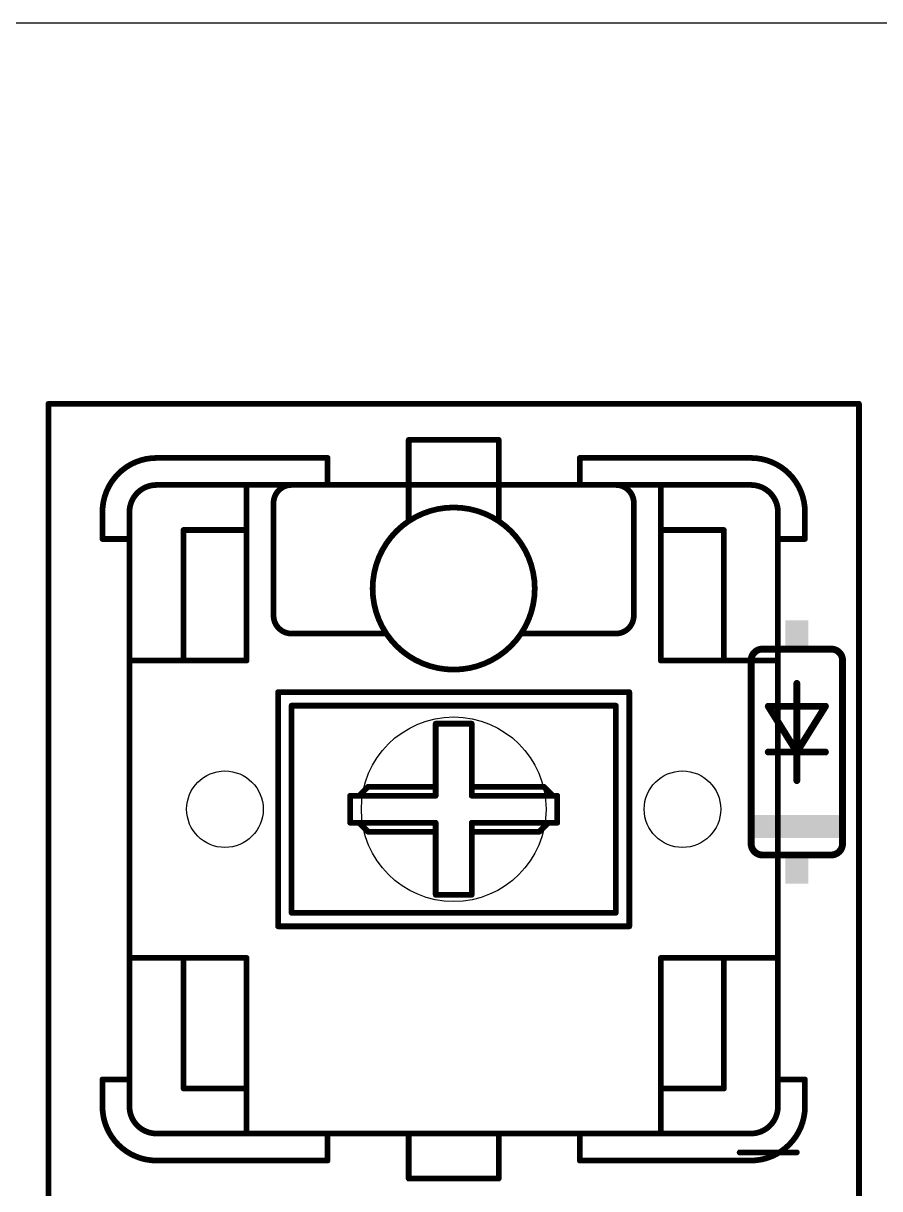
# Model space of a CAD drawing. Extents: x 0 to 155, y -1 to 106.
# Drawn here: x 78.07 to 97.09, y 80.48 to 106.35 of the extents above; entities that cross this region are included whole.
import ezdxf

# ---------------------------------------------------------------- set-up
doc = ezdxf.new("R2010")
doc.units = 0
doc.layers.add('20', color=7, linetype='CONTINUOUS')
doc.layers.add('21', color=253, linetype='CONTINUOUS')

# ---------------------------------------------------------------- blocks, each defined once
blk = doc.blocks.new('RECT')
blk.add_solid([(-0.5, -0.5), (0.5, -0.5), (-0.5, 0.5), (0.5, 0.5)])

msp = doc.modelspace()

# ---------------------------------------------------------------- linework, layer by layer
at = {"layer": '20'}
msp.add_line((154.92, 106.35), (0, 106.35), dxfattribs=at)
for centre, radius in [((87.63, 88.9), 2.05), ((82.55, 88.9), 0.85), ((92.71, 88.9), 0.85)]:
    msp.add_circle(centre, radius, dxfattribs=at)
at = {"layer": '21'}
for points, const_width in [([(78.63, 97.9), (96.63, 97.9)], 0.127), ([(78.63, 79.9), (78.63, 97.9)], 0.127), ([(96.63, 97.9), (96.63, 79.9)], 0.127), ([(86.63, 97.1), (88.63, 97.1)], 0.127), ([(86.63, 96.1), (86.63, 97.1)], 0.127), ([(88.63, 96.1), (88.63, 97.1)], 0.127), ([(81.03, 96.7), (84.83, 96.7)], 0.127), ([(84.83, 96.1), (84.83, 96.7)], 0.127), ([(90.43, 96.7), (94.23, 96.7)], 0.127), ([(90.43, 96.1), (90.43, 96.7)], 0.127), ([(81.03, 96.1), (84.83, 96.1)], 0.127), ([(83.03, 96.1), (83.03, 95.1)], 0.127), ([(84.83, 96.1), (86.63, 96.1)], 0.127), ([(86.63, 96.1), (88.63, 96.1)], 0.127), ([(86.63, 95.3), (86.63, 96.1)], 0.127), ([(88.63, 96.1), (90.43, 96.1)], 0.127), ([(88.63, 96.1), (88.63, 95.3)], 0.127), ([(90.43, 96.1), (94.23, 96.1)], 0.127), ([(92.23, 96.1), (92.23, 95.1)], 0.127), ([(83.63, 93.2), (83.63, 95.7)], 0.127), ([(91.63, 93.2), (91.63, 95.7)], 0.127), ([(79.83, 94.9), (79.83, 95.5)], 0.127), ([(80.43, 94.9), (80.43, 95.5)], 0.127), ([(94.83, 95.5), (94.83, 94.9)], 0.127), ([(95.43, 95.5), (95.43, 94.9)], 0.127), ([(80.43, 94.9), (79.83, 94.9)], 0.127), ([(80.43, 82.9), (80.43, 94.9)], 0.127), ([(81.63, 95.1), (81.63, 92.2)], 0.127), ([(83.03, 95.1), (81.63, 95.1)], 0.127), ([(83.03, 95.1), (83.03, 92.2)], 0.127), ([(92.23, 95.1), (92.23, 92.2)], 0.127), ([(93.63, 95.1), (92.23, 95.1)], 0.127), ([(93.63, 95.1), (93.63, 92.2)], 0.127), ([(94.83, 94.9), (94.83, 82.9)], 0.127), ([(94.83, 94.9), (95.43, 94.9)], 0.127), ([(84.03, 92.8), (86.13, 92.8)], 0.127), ([(89.13, 92.8), (91.23, 92.8)], 0.127), ([(94.488, 92.456), (96.012, 92.456)], 0.1524), ([(81.63, 92.2), (80.43, 92.2)], 0.127), ([(83.03, 92.2), (81.63, 92.2)], 0.127), ([(93.63, 92.2), (92.23, 92.2)], 0.127), ([(94.83, 92.2), (93.63, 92.2)], 0.127), ([(94.234, 88.138), (94.234, 92.202)], 0.1524), ([(96.266, 88.138), (96.266, 92.202)], 0.1524), ([(95.25, 90.17), (95.25, 91.694)], 0.1524), ([(83.73, 86.3), (83.73, 91.5)], 0.127), ([(83.73, 91.5), (91.53, 91.5)], 0.127), ([(91.53, 91.5), (91.53, 86.3)], 0.127), ([(84.03, 86.6), (84.03, 91.2)], 0.127), ([(84.03, 91.2), (91.23, 91.2)], 0.127), ([(91.23, 91.2), (91.23, 86.6)], 0.127), ([(94.615, 91.186), (95.885, 91.186)], 0.1524), ([(95.25, 90.17), (94.615, 91.186)], 0.1524), ([(95.885, 91.186), (95.25, 90.17)], 0.1524), ([(87.23, 89.4), (87.23, 90.8)], 0.127), ([(87.23, 90.8), (88.03, 90.8)], 0.127), ([(88.03, 90.8), (88.03, 89.4)], 0.127), ([(94.615, 90.17), (95.25, 90.17)], 0.1524), ([(95.25, 89.535), (95.25, 90.17)], 0.1524), ([(95.25, 90.17), (95.885, 90.17)], 0.1524), ([(85.73, 89.4), (85.53, 89.2)], 0.127), ([(87.23, 89.4), (85.73, 89.4)], 0.127), ([(87.23, 89.2), (87.23, 89.4)], 0.127), ([(88.03, 89.4), (88.03, 89.2)], 0.127), ([(89.63, 89.4), (88.03, 89.4)], 0.127), ([(89.83, 89.2), (89.63, 89.4)], 0.127), ([(85.33, 88.6), (85.33, 89.2)], 0.127), ([(85.33, 89.2), (85.53, 89.2)], 0.127), ([(85.53, 89.2), (87.23, 89.2)], 0.127), ([(88.03, 89.2), (89.83, 89.2)], 0.127), ([(89.93, 89.2), (89.83, 89.2)], 0.127), ([(89.93, 89.2), (89.93, 88.6)], 0.127), ([(85.53, 88.6), (85.33, 88.6)], 0.127), ([(87.23, 88.6), (85.53, 88.6)], 0.127), ([(85.53, 88.6), (85.73, 88.4)], 0.127), ([(87.23, 88.4), (87.23, 88.6)], 0.127), ([(89.73, 88.6), (88.03, 88.6)], 0.127), ([(88.03, 88.6), (88.03, 88.4)], 0.127), ([(89.73, 88.6), (89.53, 88.4)], 0.127), ([(89.93, 88.6), (89.73, 88.6)], 0.127), ([(87.23, 88.4), (85.73, 88.4)], 0.127), ([(87.23, 87), (87.23, 88.4)], 0.127), ([(88.03, 88.4), (88.03, 87)], 0.127), ([(89.53, 88.4), (88.03, 88.4)], 0.127), ([(94.488, 87.884), (96.012, 87.884)], 0.1524), ([(88.03, 87), (87.23, 87)], 0.127), ([(91.23, 86.6), (84.03, 86.6)], 0.127), ([(91.53, 86.3), (83.73, 86.3)], 0.127), ([(81.63, 85.6), (80.43, 85.6)], 0.127), ([(83.03, 85.6), (81.63, 85.6)], 0.127), ([(81.63, 85.6), (81.63, 82.7)], 0.127), ([(83.03, 85.6), (83.03, 82.7)], 0.127), ([(93.63, 85.6), (92.23, 85.6)], 0.127), ([(92.23, 85.6), (92.23, 82.7)], 0.127), ([(94.83, 85.6), (93.63, 85.6)], 0.127), ([(93.63, 85.6), (93.63, 82.7)], 0.127), ([(79.83, 82.3), (79.83, 82.9)], 0.127), ([(80.43, 82.9), (79.83, 82.9)], 0.127), ([(80.43, 82.3), (80.43, 82.9)], 0.127), ([(94.83, 82.9), (94.83, 82.3)], 0.127), ([(94.83, 82.9), (95.43, 82.9)], 0.127), ([(95.43, 82.9), (95.43, 82.3)], 0.127), ([(83.03, 82.7), (81.63, 82.7)], 0.127), ([(83.03, 82.7), (83.03, 81.7)], 0.127), ([(92.23, 82.7), (92.23, 81.7)], 0.127), ([(93.63, 82.7), (92.23, 82.7)], 0.127), ([(84.83, 81.7), (81.03, 81.7)], 0.127), ([(86.63, 81.7), (84.83, 81.7)], 0.127), ([(84.83, 81.1), (84.83, 81.7)], 0.127), ([(90.43, 81.7), (86.63, 81.7)], 0.127), ([(86.63, 80.7), (86.63, 81.7)], 0.127), ([(88.63, 80.7), (88.63, 81.7)], 0.127), ([(94.23, 81.7), (90.43, 81.7)], 0.127), ([(90.43, 81.1), (90.43, 81.7)], 0.127), ([(93.98, 81.28), (95.25, 81.28)], 0.127), ([(84.83, 81.1), (81.03, 81.1)], 0.127), ([(94.23, 81.1), (90.43, 81.1)], 0.127), ([(86.63, 80.7), (88.63, 80.7)], 0.127)]:
    msp.add_lwpolyline(points, dxfattribs=dict(at, const_width=const_width))
for points, const_width in [([(78.63, 97.9318, 1), (78.63, 97.8683)], 0.0635), ([(78.6618, 97.9, 1), (78.5983, 97.9)], 0.0635), ([(96.6618, 97.9, 1), (96.5983, 97.9)], 0.0635), ([(96.63, 97.8683, 1), (96.63, 97.9318)], 0.0635), ([(86.63, 97.1318, 1), (86.63, 97.0683)], 0.0635), ([(86.6618, 97.1, 1), (86.5983, 97.1)], 0.0635), ([(88.6618, 97.1, 1), (88.5983, 97.1)], 0.0635), ([(88.63, 97.0683, 1), (88.63, 97.1318)], 0.0635), ([(81.03, 96.7, 0.4142), (79.83, 95.5)], 0.127), ([(81.03, 96.7318, 1), (81.03, 96.6683)], 0.0635), ([(81.03, 96.6683, 1), (81.03, 96.7318)], 0.0635), ([(84.8618, 96.7, 1), (84.7982, 96.7)], 0.0635), ([(84.83, 96.6683, 1), (84.83, 96.7318)], 0.0635), ([(90.43, 96.7318, 1), (90.43, 96.6683)], 0.0635), ([(90.4618, 96.7, 1), (90.3983, 96.7)], 0.0635), ([(94.23, 96.7318, 1), (94.23, 96.6683)], 0.0635), ([(95.43, 95.5, 0.4142), (94.23, 96.7)], 0.127), ([(94.23, 96.6683, 1), (94.23, 96.7318)], 0.0635), ([(81.03, 96.1, 0.4142), (80.43, 95.5)], 0.127), ([(81.03, 96.1318, 1), (81.03, 96.0683)], 0.0635), ([(81.03, 96.0683, 1), (81.03, 96.1318)], 0.0635), ([(83.0618, 96.1, 1), (82.9982, 96.1)], 0.0635), ([(84.03, 96.1, 0.4142), (83.63, 95.7)], 0.127), ([(84.03, 96.0683, 1), (84.03, 96.1318)], 0.0635), ([(84.7982, 96.1, 1), (84.8618, 96.1)], 0.0635), ([(84.83, 96.1318, 1), (84.83, 96.0683)], 0.0635), ([(84.83, 96.0683, 1), (84.83, 96.1318)], 0.0635), ([(86.63, 96.1318, 1), (86.63, 96.0683)], 0.0635), ([(86.6618, 96.1, 1), (86.5983, 96.1)], 0.0635), ([(86.5983, 96.1, 1), (86.6618, 96.1)], 0.0635), ([(86.63, 96.0683, 1), (86.63, 96.1318)], 0.0635), ([(88.63, 96.1318, 1), (88.63, 96.0683)], 0.0635), ([(88.6618, 96.1, 1), (88.5983, 96.1)], 0.0635), ([(88.5983, 96.1, 1), (88.6618, 96.1)], 0.0635), ([(88.63, 96.0683, 1), (88.63, 96.1318)], 0.0635), ([(90.43, 96.1318, 1), (90.43, 96.0683)], 0.0635), ([(90.3983, 96.1, 1), (90.4618, 96.1)], 0.0635), ([(90.43, 96.0683, 1), (90.43, 96.1318)], 0.0635), ([(91.23, 96.1318, 1), (91.23, 96.0683)], 0.0635), ([(91.63, 95.7, 0.4142), (91.23, 96.1)], 0.127), ([(92.2618, 96.1, 1), (92.1983, 96.1)], 0.0635), ([(94.23, 96.1318, 1), (94.23, 96.0683)], 0.0635), ([(94.83, 95.5, 0.4142), (94.23, 96.1)], 0.127), ([(94.23, 96.0683, 1), (94.23, 96.1318)], 0.0635), ([(83.6618, 95.7, 1), (83.5983, 95.7)], 0.0635), ([(91.6618, 95.7, 1), (91.5983, 95.7)], 0.0635), ([(79.8618, 95.5, 1), (79.7982, 95.5)], 0.0635), ([(79.7982, 95.5, 1), (79.8618, 95.5)], 0.0635), ([(80.4618, 95.5, 1), (80.3983, 95.5)], 0.0635), ([(80.3983, 95.5, 1), (80.4618, 95.5)], 0.0635), ([(83.5983, 95.7, 1), (83.6618, 95.7)], 0.0635), ([(87.63, 95.6, 1), (87.63, 92)], 0.127), ([(87.63, 95.6318, 1), (87.63, 95.5683)], 0.0635), ([(87.63, 92, 1), (87.63, 95.6)], 0.127), ([(87.63, 95.5683, 1), (87.63, 95.6318)], 0.0635), ([(91.5983, 95.7, 1), (91.6618, 95.7)], 0.0635), ([(94.8618, 95.5, 1), (94.7982, 95.5)], 0.0635), ([(94.7982, 95.5, 1), (94.8618, 95.5)], 0.0635), ([(95.4618, 95.5, 1), (95.3983, 95.5)], 0.0635), ([(95.3983, 95.5, 1), (95.4618, 95.5)], 0.0635), ([(86.5983, 95.3, 1), (86.6618, 95.3)], 0.0635), ([(88.5983, 95.3, 1), (88.6618, 95.3)], 0.0635), ([(79.83, 94.9318, 1), (79.83, 94.8683)], 0.0635), ([(80.4618, 94.9, 1), (80.3983, 94.9)], 0.0635), ([(80.43, 94.8683, 1), (80.43, 94.9318)], 0.0635), ([(81.63, 95.1318, 1), (81.63, 95.0683)], 0.0635), ([(81.6618, 95.1, 1), (81.5983, 95.1)], 0.0635), ([(83.0618, 95.1, 1), (82.9982, 95.1)], 0.0635), ([(82.9982, 95.1, 1), (83.0618, 95.1)], 0.0635), ([(83.03, 95.0683, 1), (83.03, 95.1318)], 0.0635), ([(92.23, 95.1318, 1), (92.23, 95.0683)], 0.0635), ([(92.2618, 95.1, 1), (92.1983, 95.1)], 0.0635), ([(92.1983, 95.1, 1), (92.2618, 95.1)], 0.0635), ([(93.6618, 95.1, 1), (93.5983, 95.1)], 0.0635), ([(93.63, 95.0683, 1), (93.63, 95.1318)], 0.0635), ([(94.8618, 94.9, 1), (94.7982, 94.9)], 0.0635), ([(94.83, 94.9318, 1), (94.83, 94.8683)], 0.0635), ([(95.43, 94.8683, 1), (95.43, 94.9318)], 0.0635), ([(79.7982, 94.9, 1), (79.8618, 94.9)], 0.0635), ([(80.3983, 94.9, 1), (80.4618, 94.9)], 0.0635), ([(94.7982, 94.9, 1), (94.8618, 94.9)], 0.0635), ([(95.3983, 94.9, 1), (95.4618, 94.9)], 0.0635), ([(83.63, 93.2, 0.4142), (84.03, 92.8)], 0.127), ([(83.6618, 93.2, 1), (83.5983, 93.2)], 0.0635), ([(83.5983, 93.2, 1), (83.6618, 93.2)], 0.0635), ([(91.23, 92.8, 0.4142), (91.63, 93.2)], 0.127), ([(91.6618, 93.2, 1), (91.5983, 93.2)], 0.0635), ([(91.5983, 93.2, 1), (91.6618, 93.2)], 0.0635), ([(84.03, 92.8318, 1), (84.03, 92.7683)], 0.0635), ([(84.03, 92.7683, 1), (84.03, 92.8318)], 0.0635), ([(86.13, 92.7683, 1), (86.13, 92.8318)], 0.0635), ([(89.13, 92.8318, 1), (89.13, 92.7683)], 0.0635), ([(91.23, 92.8318, 1), (91.23, 92.7683)], 0.0635), ([(91.23, 92.7683, 1), (91.23, 92.8318)], 0.0635), ([(94.488, 92.456, 0.4142), (94.234, 92.202)], 0.1524), ([(94.488, 92.4941, 1), (94.488, 92.4179)], 0.0762), ([(94.488, 92.4179, 1), (94.488, 92.4941)], 0.0762), ([(96.266, 92.202, 0.4142), (96.012, 92.456)], 0.1524), ([(96.012, 92.4941, 1), (96.012, 92.4179)], 0.0762), ([(96.012, 92.4179, 1), (96.012, 92.4941)], 0.0762), ([(80.43, 92.2318, 1), (80.43, 92.1683)], 0.0635), ([(81.63, 92.2318, 1), (81.63, 92.1683)], 0.0635), ([(81.5983, 92.2, 1), (81.6618, 92.2)], 0.0635), ([(81.63, 92.1683, 1), (81.63, 92.2318)], 0.0635), ([(82.9982, 92.2, 1), (83.0618, 92.2)], 0.0635), ([(83.03, 92.1683, 1), (83.03, 92.2318)], 0.0635), ([(92.23, 92.2318, 1), (92.23, 92.1683)], 0.0635), ([(92.1983, 92.2, 1), (92.2618, 92.2)], 0.0635), ([(93.63, 92.2318, 1), (93.63, 92.1683)], 0.0635), ([(93.5983, 92.2, 1), (93.6618, 92.2)], 0.0635), ([(93.63, 92.1683, 1), (93.63, 92.2318)], 0.0635), ([(94.2721, 92.202, 1), (94.1959, 92.202)], 0.0762), ([(94.1959, 92.202, 1), (94.2721, 92.202)], 0.0762), ([(94.83, 92.1683, 1), (94.83, 92.2318)], 0.0635), ([(96.3041, 92.202, 1), (96.2279, 92.202)], 0.0762), ([(96.2279, 92.202, 1), (96.3041, 92.202)], 0.0762), ([(87.63, 92.0318, 1), (87.63, 91.9682)], 0.0635), ([(87.63, 91.9682, 1), (87.63, 92.0318)], 0.0635), ([(95.2881, 91.694, 1), (95.2119, 91.694)], 0.0762), ([(83.73, 91.5318, 1), (83.73, 91.4682)], 0.0635), ([(83.7618, 91.5, 1), (83.6983, 91.5)], 0.0635), ([(91.5618, 91.5, 1), (91.4982, 91.5)], 0.0635), ([(91.53, 91.4682, 1), (91.53, 91.5318)], 0.0635), ([(84.0618, 91.2, 1), (83.9982, 91.2)], 0.0635), ([(84.03, 91.2318, 1), (84.03, 91.1683)], 0.0635), ([(91.2618, 91.2, 1), (91.1983, 91.2)], 0.0635), ([(91.23, 91.1683, 1), (91.23, 91.2318)], 0.0635), ([(94.615, 91.2241, 1), (94.615, 91.1479)], 0.0762), ([(94.6473, 91.2062, 1), (94.5827, 91.1658)], 0.0762), ([(95.9173, 91.1658, 1), (95.8527, 91.2062)], 0.0762), ([(95.885, 91.1479, 1), (95.885, 91.2241)], 0.0762), ([(87.23, 90.8318, 1), (87.23, 90.7683)], 0.0635), ([(87.2618, 90.8, 1), (87.1983, 90.8)], 0.0635), ([(88.0618, 90.8, 1), (87.9982, 90.8)], 0.0635), ([(88.03, 90.7683, 1), (88.03, 90.8318)], 0.0635), ([(94.615, 90.2081, 1), (94.615, 90.1319)], 0.0762), ([(95.2881, 90.17, 1), (95.2119, 90.17)], 0.0762), ([(95.25, 90.2081, 1), (95.25, 90.1319)], 0.0762), ([(95.2177, 90.1902, 1), (95.2823, 90.1498)], 0.0762), ([(95.2119, 90.17, 1), (95.2881, 90.17)], 0.0762), ([(95.2177, 90.1498, 1), (95.2823, 90.1902)], 0.0762), ([(95.25, 90.1319, 1), (95.25, 90.2081)], 0.0762), ([(95.885, 90.1319, 1), (95.885, 90.2081)], 0.0762), ([(95.2119, 89.535, 1), (95.2881, 89.535)], 0.0762), ([(85.73, 89.4318, 1), (85.73, 89.3683)], 0.0635), ([(85.7525, 89.3775, 1), (85.7075, 89.4225)], 0.0635), ([(87.2618, 89.4, 1), (87.1983, 89.4)], 0.0635), ([(87.1983, 89.4, 1), (87.2618, 89.4)], 0.0635), ([(87.23, 89.3683, 1), (87.23, 89.4318)], 0.0635), ([(88.0618, 89.4, 1), (87.9982, 89.4)], 0.0635), ([(87.9982, 89.4, 1), (88.0618, 89.4)], 0.0635), ([(88.03, 89.4318, 1), (88.03, 89.3683)], 0.0635), ([(89.6525, 89.4225, 1), (89.6075, 89.3775)], 0.0635), ([(89.63, 89.3683, 1), (89.63, 89.4318)], 0.0635), ([(85.3618, 89.2, 1), (85.2982, 89.2)], 0.0635), ([(85.33, 89.2318, 1), (85.33, 89.1683)], 0.0635), ([(85.5075, 89.2225, 1), (85.5525, 89.1775)], 0.0635), ([(85.53, 89.2318, 1), (85.53, 89.1683)], 0.0635), ([(85.53, 89.1683, 1), (85.53, 89.2318)], 0.0635), ([(87.1983, 89.2, 1), (87.2618, 89.2)], 0.0635), ([(87.23, 89.1683, 1), (87.23, 89.2318)], 0.0635), ([(87.9982, 89.2, 1), (88.0618, 89.2)], 0.0635), ([(88.03, 89.2318, 1), (88.03, 89.1683)], 0.0635), ([(89.83, 89.2318, 1), (89.83, 89.1683)], 0.0635), ([(89.8075, 89.1775, 1), (89.8525, 89.2225)], 0.0635), ([(89.83, 89.1683, 1), (89.83, 89.2318)], 0.0635), ([(89.9618, 89.2, 1), (89.8983, 89.2)], 0.0635), ([(89.93, 89.1683, 1), (89.93, 89.2318)], 0.0635), ([(85.2982, 88.6, 1), (85.3618, 88.6)], 0.0635), ([(85.33, 88.6318, 1), (85.33, 88.5683)], 0.0635), ([(85.5525, 88.6225, 1), (85.5075, 88.5775)], 0.0635), ([(85.53, 88.6318, 1), (85.53, 88.5683)], 0.0635), ([(85.53, 88.5683, 1), (85.53, 88.6318)], 0.0635), ([(87.2618, 88.6, 1), (87.1983, 88.6)], 0.0635), ([(87.23, 88.5683, 1), (87.23, 88.6318)], 0.0635), ([(88.0618, 88.6, 1), (87.9982, 88.6)], 0.0635), ([(88.03, 88.6318, 1), (88.03, 88.5683)], 0.0635), ([(89.73, 88.6318, 1), (89.73, 88.5683)], 0.0635), ([(89.7525, 88.5775, 1), (89.7075, 88.6225)], 0.0635), ([(89.73, 88.5683, 1), (89.73, 88.6318)], 0.0635), ([(89.8983, 88.6, 1), (89.9618, 88.6)], 0.0635), ([(89.93, 88.5683, 1), (89.93, 88.6318)], 0.0635), ([(85.73, 88.4318, 1), (85.73, 88.3683)], 0.0635), ([(85.7075, 88.3775, 1), (85.7525, 88.4225)], 0.0635), ([(87.2618, 88.4, 1), (87.1983, 88.4)], 0.0635), ([(87.1983, 88.4, 1), (87.2618, 88.4)], 0.0635), ([(87.23, 88.3683, 1), (87.23, 88.4318)], 0.0635), ([(88.0618, 88.4, 1), (87.9982, 88.4)], 0.0635), ([(87.9982, 88.4, 1), (88.0618, 88.4)], 0.0635), ([(88.03, 88.4318, 1), (88.03, 88.3683)], 0.0635), ([(89.5075, 88.4225, 1), (89.5525, 88.3775)], 0.0635), ([(89.53, 88.3683, 1), (89.53, 88.4318)], 0.0635), ([(94.234, 88.138, 0.4142), (94.488, 87.884)], 0.1524), ([(94.2721, 88.138, 1), (94.1959, 88.138)], 0.0762), ([(94.1959, 88.138, 1), (94.2721, 88.138)], 0.0762), ([(96.012, 87.884, 0.4142), (96.266, 88.138)], 0.1524), ([(96.3041, 88.138, 1), (96.2279, 88.138)], 0.0762), ([(96.2279, 88.138, 1), (96.3041, 88.138)], 0.0762), ([(94.488, 87.9221, 1), (94.488, 87.8459)], 0.0762), ([(94.488, 87.8459, 1), (94.488, 87.9221)], 0.0762), ([(96.012, 87.9221, 1), (96.012, 87.8459)], 0.0762), ([(96.012, 87.8459, 1), (96.012, 87.9221)], 0.0762), ([(87.23, 87.0318, 1), (87.23, 86.9682)], 0.0635), ([(87.1983, 87, 1), (87.2618, 87)], 0.0635), ([(87.9982, 87, 1), (88.0618, 87)], 0.0635), ([(88.03, 86.9682, 1), (88.03, 87.0318)], 0.0635), ([(83.9982, 86.6, 1), (84.0618, 86.6)], 0.0635), ([(84.03, 86.6318, 1), (84.03, 86.5683)], 0.0635), ([(91.1983, 86.6, 1), (91.2618, 86.6)], 0.0635), ([(91.23, 86.5683, 1), (91.23, 86.6318)], 0.0635), ([(83.73, 86.3317, 1), (83.73, 86.2682)], 0.0635), ([(83.6983, 86.3, 1), (83.7618, 86.3)], 0.0635), ([(91.4982, 86.3, 1), (91.5618, 86.3)], 0.0635), ([(91.53, 86.2682, 1), (91.53, 86.3317)], 0.0635), ([(80.43, 85.6318, 1), (80.43, 85.5683)], 0.0635), ([(81.63, 85.6318, 1), (81.63, 85.5683)], 0.0635), ([(81.6618, 85.6, 1), (81.5983, 85.6)], 0.0635), ([(81.63, 85.5683, 1), (81.63, 85.6318)], 0.0635), ([(83.0618, 85.6, 1), (82.9982, 85.6)], 0.0635), ([(83.03, 85.5683, 1), (83.03, 85.6318)], 0.0635), ([(92.23, 85.6318, 1), (92.23, 85.5683)], 0.0635), ([(92.2618, 85.6, 1), (92.1983, 85.6)], 0.0635), ([(93.63, 85.6318, 1), (93.63, 85.5683)], 0.0635), ([(93.6618, 85.6, 1), (93.5983, 85.6)], 0.0635), ([(93.63, 85.5683, 1), (93.63, 85.6318)], 0.0635), ([(94.83, 85.5683, 1), (94.83, 85.6318)], 0.0635), ([(79.8618, 82.9, 1), (79.7982, 82.9)], 0.0635), ([(79.83, 82.9318, 1), (79.83, 82.8683)], 0.0635), ([(80.4618, 82.9, 1), (80.3983, 82.9)], 0.0635), ([(80.3983, 82.9, 1), (80.4618, 82.9)], 0.0635), ([(80.43, 82.8683, 1), (80.43, 82.9318)], 0.0635), ([(94.8618, 82.9, 1), (94.7982, 82.9)], 0.0635), ([(94.7982, 82.9, 1), (94.8618, 82.9)], 0.0635), ([(94.83, 82.9318, 1), (94.83, 82.8683)], 0.0635), ([(95.4618, 82.9, 1), (95.3983, 82.9)], 0.0635), ([(95.43, 82.8683, 1), (95.43, 82.9318)], 0.0635), ([(81.63, 82.7318, 1), (81.63, 82.6683)], 0.0635), ([(81.5983, 82.7, 1), (81.6618, 82.7)], 0.0635), ([(83.0618, 82.7, 1), (82.9982, 82.7)], 0.0635), ([(82.9982, 82.7, 1), (83.0618, 82.7)], 0.0635), ([(83.03, 82.6683, 1), (83.03, 82.7318)], 0.0635), ([(92.23, 82.7318, 1), (92.23, 82.6683)], 0.0635), ([(92.2618, 82.7, 1), (92.1983, 82.7)], 0.0635), ([(92.1983, 82.7, 1), (92.2618, 82.7)], 0.0635), ([(93.5983, 82.7, 1), (93.6618, 82.7)], 0.0635), ([(93.63, 82.6683, 1), (93.63, 82.7318)], 0.0635), ([(79.8618, 82.3, 1), (79.7982, 82.3)], 0.0635), ([(79.7982, 82.3, 1), (79.8618, 82.3)], 0.0635), ([(79.83, 82.3, 0.4142), (81.03, 81.1)], 0.127), ([(80.43, 82.3, 0.4142), (81.03, 81.7)], 0.127), ([(80.4618, 82.3, 1), (80.3983, 82.3)], 0.0635), ([(80.3983, 82.3, 1), (80.4618, 82.3)], 0.0635), ([(94.23, 81.1, 0.4142), (95.43, 82.3)], 0.127), ([(94.23, 81.7, 0.4142), (94.83, 82.3)], 0.127), ([(94.8618, 82.3, 1), (94.7982, 82.3)], 0.0635), ([(94.7982, 82.3, 1), (94.8618, 82.3)], 0.0635), ([(95.4618, 82.3, 1), (95.3983, 82.3)], 0.0635), ([(95.3983, 82.3, 1), (95.4618, 82.3)], 0.0635), ([(81.03, 81.7318, 1), (81.03, 81.6683)], 0.0635), ([(81.03, 81.6683, 1), (81.03, 81.7318)], 0.0635), ([(82.9982, 81.7, 1), (83.0618, 81.7)], 0.0635), ([(84.8618, 81.7, 1), (84.7982, 81.7)], 0.0635), ([(84.83, 81.7318, 1), (84.83, 81.6683)], 0.0635), ([(84.83, 81.6683, 1), (84.83, 81.7318)], 0.0635), ([(86.63, 81.7318, 1), (86.63, 81.6683)], 0.0635), ([(86.6618, 81.7, 1), (86.5983, 81.7)], 0.0635), ([(86.63, 81.6683, 1), (86.63, 81.7318)], 0.0635), ([(88.6618, 81.7, 1), (88.5983, 81.7)], 0.0635), ([(90.43, 81.7318, 1), (90.43, 81.6683)], 0.0635), ([(90.4618, 81.7, 1), (90.3983, 81.7)], 0.0635), ([(90.43, 81.6683, 1), (90.43, 81.7318)], 0.0635), ([(92.1983, 81.7, 1), (92.2618, 81.7)], 0.0635), ([(94.23, 81.7318, 1), (94.23, 81.6683)], 0.0635), ([(94.23, 81.6683, 1), (94.23, 81.7318)], 0.0635), ([(93.98, 81.3118, 1), (93.98, 81.2482)], 0.0635), ([(95.25, 81.2482, 1), (95.25, 81.3118)], 0.0635), ([(81.03, 81.1318, 1), (81.03, 81.0683)], 0.0635), ([(81.03, 81.0683, 1), (81.03, 81.1318)], 0.0635), ([(84.7982, 81.1, 1), (84.8618, 81.1)], 0.0635), ([(84.83, 81.0683, 1), (84.83, 81.1318)], 0.0635), ([(90.43, 81.1318, 1), (90.43, 81.0683)], 0.0635), ([(90.3983, 81.1, 1), (90.4618, 81.1)], 0.0635), ([(94.23, 81.1318, 1), (94.23, 81.0683)], 0.0635), ([(94.23, 81.0683, 1), (94.23, 81.1318)], 0.0635), ([(86.63, 80.7318, 1), (86.63, 80.6683)], 0.0635), ([(86.5983, 80.7, 1), (86.6618, 80.7)], 0.0635), ([(88.5983, 80.7, 1), (88.6618, 80.7)], 0.0635), ([(88.63, 80.6683, 1), (88.63, 80.7318)], 0.0635)]:
    msp.add_lwpolyline(points, format="xyb", dxfattribs=dict(at, const_width=const_width))

# ---------------------------------------------------------------- block references
at = {"layer": '21', "rotation": 90}
for p, xscale, yscale in [((95.25, 92.7735), 0.635, 0.508), ((95.25, 88.519), 0.508, 2.032), ((95.25, 87.5665), 0.635, 0.508)]:
    msp.add_blockref('RECT', p, dxfattribs=dict(at, xscale=xscale, yscale=yscale))

doc.saveas('drawing.dxf')
